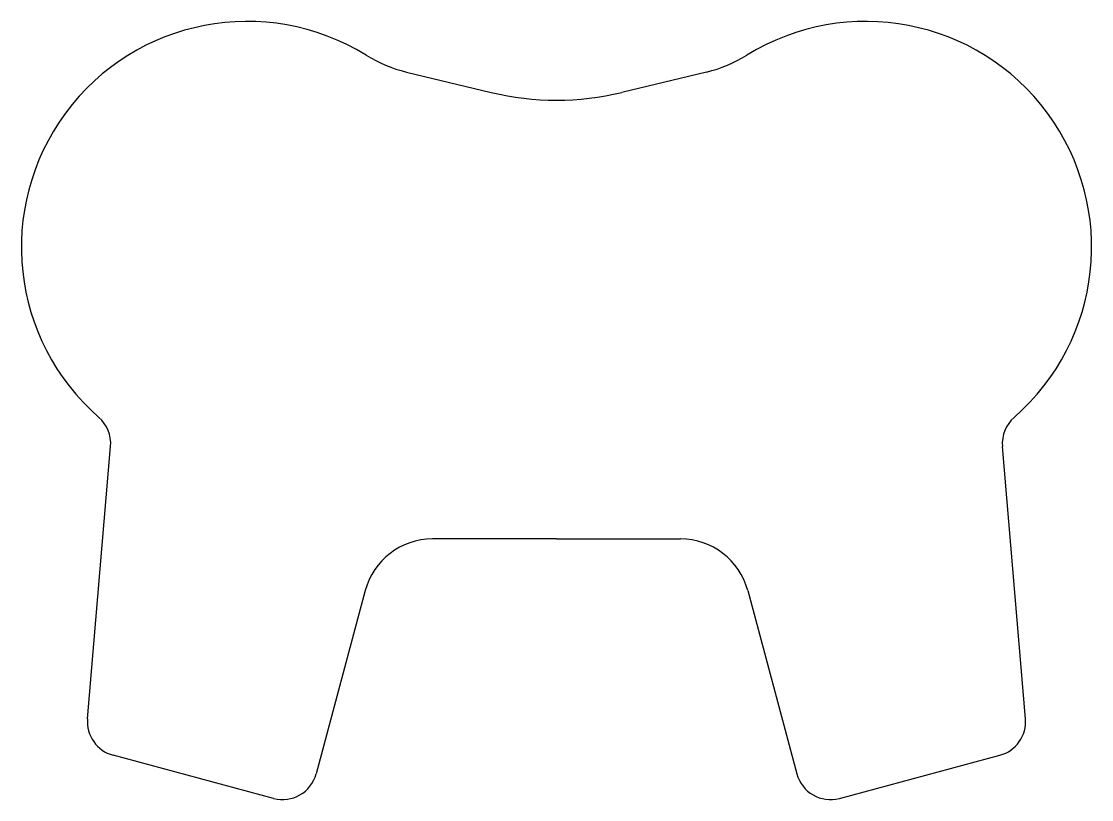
# Model space of a CAD drawing. Header units: millimetres. Extents: x -77 to 77, y -10 to 102.
import ezdxf

# ---------------------------------------------------------------- set-up
doc = ezdxf.new("R2010")
doc.units = ezdxf.units.MM
doc.layers.add('3', color=54, linetype='CONTINUOUS', lineweight=25, true_color=0x808000)

msp = doc.modelspace()

# ---------------------------------------------------------------- linework, layer by layer
at = {"layer": '3'}
for p, q in [((-21.58, 95.21), (-9.39, 92.27)), ((21.58, 95.21), (9.39, 92.27)), ((-67.48, 2.12), (-64.16, 41.31)), ((67.48, 2.12), (64.16, 41.31)), ((0, 28), (-17.86, 28)), ((0, 28), (17.86, 28)), ((-27.51, 20.59), (-34.59, -5.81)), ((27.51, 20.59), (34.59, -5.81)), ((-40.71, -9.34), (-63.8, -3.13)), ((40.71, -9.34), (63.8, -3.13))]:
    msp.add_line(p, q, dxfattribs=at)
for centre, radius, start, end in [((-44.5, 70), 32.5, 58.2632, 228.9127), ((44.5, 70), 32.5, 311.0873, 121.7368), ((-16.88, 114.65), 20, 238.2632, 256.4296), ((16.88, 114.65), 20, 283.5704, 301.7368), ((0, 131.15), 40, 256.4296, 283.5704), ((-69.15, 41.74), 5, 355.1602, 48.9127), ((69.15, 41.74), 5, 131.0873, 184.8398), ((-17.86, 18), 10, 90, 165), ((17.86, 18), 10, 15, 90), ((-62.5, 1.7), 5, 175.1602, 254.9394), ((62.5, 1.7), 5, 285.0606, 4.8398), ((-39.42, -4.51), 5, 255, 345), ((39.42, -4.51), 5, 195, 285)]:
    msp.add_arc(centre, radius, start, end, dxfattribs=at)

doc.saveas('drawing.dxf')
